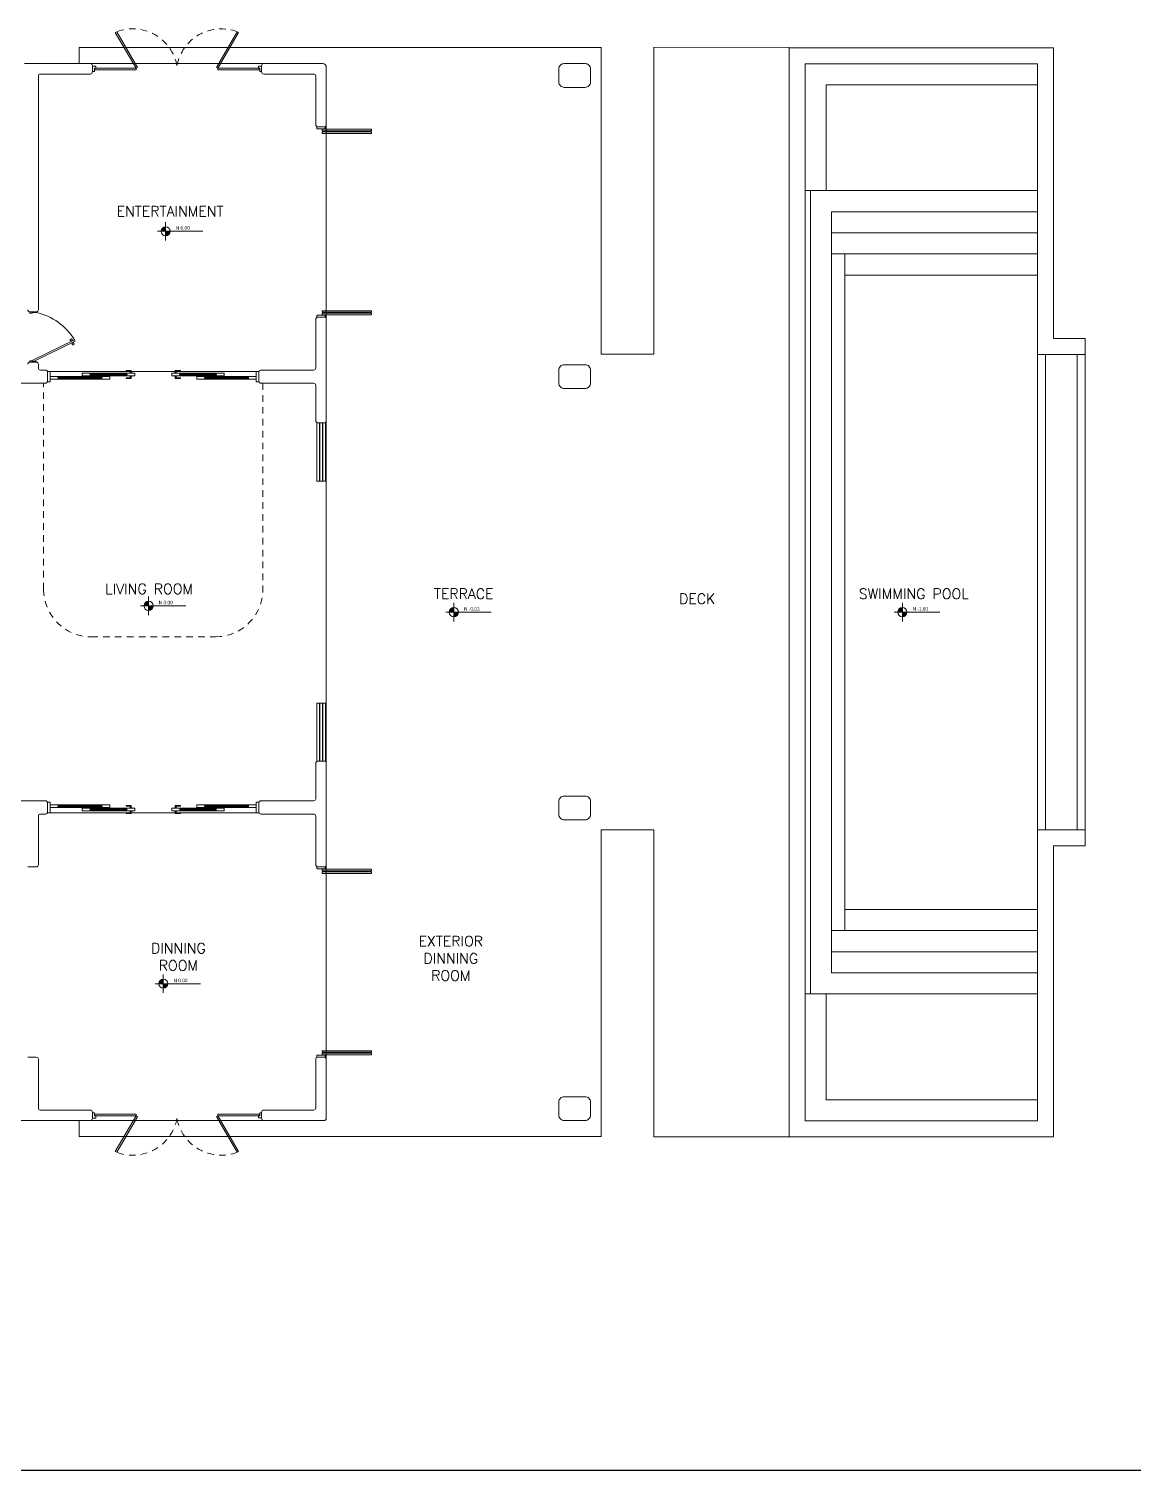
# Model space of a CAD drawing. Header units: metres. Extents: x -232 to 581, y 30 to 789.
# Drawn here: x 114.39 to 135.29, y 720.07 to 747.34 of the extents above; entities that cross this region are included whole.
import ezdxf

# ---------------------------------------------------------------- set-up
doc = ezdxf.new("R2010")
doc.units = ezdxf.units.M
doc.linetypes.add('HIDDEN2', pattern=[0.1875, 0.125, -0.0625])
doc.layers.add('_electricos-Leyenda', color=7, linetype='Continuous')
for name, color, linetype, lineweight in [('A-DOOR', 35, 'Continuous', 5), ('A-WALL', 250, 'Continuous', 20), ('piscina', 131, 'Continuous', 0), ('SE-2', 252, 'Continuous', 9), ('textos', 7, 'Continuous', 0)]:
    doc.layers.add(name, color=color, linetype=linetype, lineweight=lineweight)
doc.layers.add('PISO', color=7, linetype='Continuous', lineweight=5, true_color=0xe6e6e6)
doc.layers.add('Techos 1', color=7, linetype='HIDDEN2', lineweight=9, true_color=0x42391a)
doc.layers.add('pisos', color=253, linetype='Continuous', lineweight=0, transparency=0.1)
doc.styles.add('ESC100-2mm', font='arial.ttf', dxfattribs={"height": 0.15})
doc.styles.get("Standard").update_dxf_attribs({"font": 'arial.ttf'})

# ---------------------------------------------------------------- blocks, each defined once
blk = doc.blocks.new('A$C9daa110d')
at = {"layer": 'A-DOOR'}
for p, q in [((0, 0.101), (0.06, 0.101)), ((0, 0.101), (0, 0.001)), ((0.035, 0.001), (0, 0.001)), ((0.035, 0.061), (0.035, 0.001)), ((0.06, 0.061), (0.035, 0.061)), ((0.06, 0.061), (0.06, 0.101)), ((3.2, 0.1), (3.14, 0.1)), ((3.14, 0.06), (3.14, 0.1)), ((3.14, 0.06), (3.165, 0.06)), ((3.165, 0.06), (3.165, 0)), ((3.165, 0), (3.2, 0)), ((3.2, 0.1), (3.2, 0))]:
    blk.add_line(p, q, dxfattribs=at)
for points in [[(0.431, 0.734), (0.825, 0.06), (0.851, 0.076), (0.458, 0.749)], [(2.766, 0.734), (2.372, 0.06), (2.346, 0.075), (2.74, 0.749)], [(0.045, 0.061), (0.825, 0.06), (0.825, 0.03), (0.045, 0.03)], [(3.152, 0.06), (2.372, 0.06), (2.372, 0.03), (3.152, 0.03)]]:
    blk.add_lwpolyline(points, close=True, dxfattribs=at)
at = {"layer": 'A-DOOR', "linetype": 'HIDDEN2'}
for centre, start, end in [((0.76, -0.049), 10.7613, 110.7488), ((2.437, -0.049), 69.2325, 169.2199)]:
    blk.add_arc(centre, 0.854, start, end, dxfattribs=at)
blk = doc.blocks.new('puerta 1.00')
at = {"layer": 'A-DOOR'}
for p, q in [((-0.15, -0.012), (-0.937, -0.395)), ((-0.138, -0.038), (-0.925, -0.42)), ((-0.138, -0.038), (-0.15, -0.012)), ((-0.937, -0.395), (-0.925, -0.42)), ((-0.895, -0.374), (-0.9, -0.364)), ((-0.878, -0.366), (-0.883, -0.356)), ((-0.882, -0.4), (-0.877, -0.41)), ((-0.865, -0.392), (-0.86, -0.402))]:
    blk.add_line(p, q, dxfattribs=at)
for points in [[(-0.08, 0), (-0.08, -0.025), (-0.125, -0.025), (-0.125, -0.012), (-0.2, -0.012), (-0.2, 0), (-0.08, 0)], [(-0.08, -0.95), (-0.08, -0.925), (-0.125, -0.925), (-0.125, -0.937), (-0.2, -0.937), (-0.2, -0.95), (-0.08, -0.95)]]:
    blk.add_lwpolyline(points, dxfattribs=at)
blk.add_arc((0.037, 0.16), 1.123, 211.1336, 257.8343, dxfattribs=at)
for points in [[(-0.898, -0.364), (-0.903, -0.364), (-0.912, -0.359), (-0.917, -0.35), (-0.917, -0.34), (-0.912, -0.332), (-0.903, -0.327), (-0.893, -0.327), (-0.884, -0.332), (-0.879, -0.34), (-0.879, -0.35), (-0.884, -0.359), (-0.893, -0.364), (-0.898, -0.364)], [(-0.862, -0.439), (-0.867, -0.439), (-0.875, -0.434), (-0.88, -0.426), (-0.88, -0.416), (-0.875, -0.407), (-0.867, -0.402), (-0.857, -0.402), (-0.848, -0.407), (-0.843, -0.416), (-0.843, -0.426), (-0.848, -0.434), (-0.857, -0.439), (-0.862, -0.439)]]:
    blk.add_open_spline(points, degree=2, dxfattribs=at)
blk = doc.blocks.new('A$C19a6c55b')
at = {"layer": 'A-DOOR'}
for points in [[(0, 3.563), (0.155, 3.563), (0.155, 3.6), (0, 3.6)], [(0.101, 3.525), (1.036, 3.525), (1.036, 3.555), (0.101, 3.555)], [(0.101, 3.477), (1.036, 3.477), (1.036, 3.508), (0.101, 3.508)], [(0, 0.037), (0.155, 0.037), (0.155, 0), (0, 0)], [(0.101, 0.123), (1.036, 0.123), (1.036, 0.092), (0.101, 0.092)], [(0.101, 0.075), (1.036, 0.075), (1.036, 0.045), (0.101, 0.045)]]:
    blk.add_lwpolyline(points, close=True, dxfattribs=at)
blk = doc.blocks.new('27.11.2025 LN09 1ER NIVEL')
at = {"layer": 'textos', "true_color": 0x000000, "transparency": 33554534}
h = blk.add_hatch(color=18, dxfattribs=at)
h.dxf.hatch_style = 1
h.paths.add_polyline_path([(193.793, 108.156, 0.414214), (193.706, 108.069), (193.793, 108.069)])
h.paths.add_polyline_path([(193.879, 108.069), (193.793, 108.069), (193.793, 107.983, 0.414214)])
h = blk.add_hatch(color=18, dxfattribs=at)
h.dxf.hatch_style = 1
h.paths.add_polyline_path([(193.47, 101.07, 0.414214), (193.383, 100.983), (193.47, 100.983)])
h.paths.add_polyline_path([(193.556, 100.983), (193.47, 100.983), (193.47, 100.897, 0.414214)])
h = blk.add_hatch(color=18, dxfattribs=at)
h.dxf.hatch_style = 1
h.paths.add_polyline_path([(199.248, 100.949, 0.414214), (199.162, 100.863), (199.248, 100.863)])
h.paths.add_polyline_path([(199.335, 100.863), (199.248, 100.863), (199.248, 100.776, 0.414214)])
h = blk.add_hatch(color=18, dxfattribs=at)
h.dxf.hatch_style = 1
h.paths.add_polyline_path([(207.736, 100.949, 0.414214), (207.649, 100.863), (207.736, 100.863)])
h.paths.add_polyline_path([(207.822, 100.863), (207.736, 100.863), (207.736, 100.776, 0.414214)])
h = blk.add_hatch(color=18, dxfattribs=at)
h.dxf.hatch_style = 1
h.paths.add_polyline_path([(193.749, 93.92, 0.414214), (193.663, 93.833), (193.749, 93.833)])
h.paths.add_polyline_path([(193.836, 93.833), (193.749, 93.833), (193.749, 93.746, 0.414214)])
at = {"layer": 'A-DOOR', "color": 18, "true_color": 0x000000}
for p, q in [((191.759, 105.319), (191.609, 105.319)), ((191.609, 105.319), (191.609, 105.269)), ((191.759, 105.319), (191.609, 105.319)), ((191.609, 105.319), (191.609, 105.269)), ((191.609, 105.269), (191.759, 105.269)), ((191.609, 105.269), (191.759, 105.269)), ((191.754, 105.297), (191.754, 105.292)), ((191.754, 105.297), (192.589, 105.297)), ((191.754, 105.297), (191.754, 105.292)), ((191.754, 105.297), (192.589, 105.297)), ((191.754, 105.292), (192.589, 105.292)), ((191.754, 105.292), (192.589, 105.292)), ((191.759, 105.297), (191.759, 105.319)), ((191.759, 105.319), (192.61, 105.319)), ((191.759, 105.297), (191.759, 105.319)), ((191.759, 105.319), (192.61, 105.319)), ((191.764, 105.301), (191.759, 105.301)), ((191.764, 105.301), (191.759, 105.301)), ((191.759, 105.292), (191.759, 105.269)), ((191.759, 105.292), (191.759, 105.269)), ((191.764, 105.287), (191.759, 105.287)), ((191.764, 105.287), (191.759, 105.287)), ((191.759, 105.269), (192.61, 105.269)), ((191.759, 105.269), (192.61, 105.269)), ((191.764, 105.301), (191.764, 105.297)), ((192.579, 105.301), (191.764, 105.301)), ((191.764, 105.301), (191.764, 105.297)), ((192.579, 105.301), (191.764, 105.301)), ((191.764, 105.287), (191.764, 105.292)), ((191.764, 105.287), (191.764, 105.292)), ((191.764, 105.287), (192.579, 105.287)), ((191.764, 105.287), (192.579, 105.287)), ((192.366, 105.384), (192.216, 105.384)), ((192.216, 105.384), (192.216, 105.334)), ((192.366, 105.384), (192.216, 105.384)), ((192.216, 105.384), (192.216, 105.334)), ((192.216, 105.334), (192.366, 105.334)), ((192.216, 105.334), (192.366, 105.334)), ((192.361, 105.361), (192.361, 105.356)), ((192.361, 105.361), (193.064, 105.361)), ((192.361, 105.361), (192.361, 105.356)), ((192.361, 105.361), (193.064, 105.361)), ((192.361, 105.356), (193.064, 105.356)), ((192.361, 105.356), (193.064, 105.356)), ((192.366, 105.361), (192.366, 105.384)), ((192.366, 105.384), (193.085, 105.384)), ((192.366, 105.361), (192.366, 105.384)), ((192.366, 105.384), (193.085, 105.384)), ((192.371, 105.366), (192.366, 105.366)), ((192.371, 105.366), (192.366, 105.366)), ((192.366, 105.356), (192.366, 105.334)), ((192.366, 105.356), (192.366, 105.334)), ((192.371, 105.351), (192.366, 105.351)), ((192.371, 105.351), (192.366, 105.351)), ((192.366, 105.334), (193.085, 105.334)), ((192.366, 105.334), (193.085, 105.334)), ((192.371, 105.366), (192.371, 105.361)), ((193.054, 105.366), (192.371, 105.366)), ((192.371, 105.366), (192.371, 105.361)), ((193.054, 105.366), (192.371, 105.366)), ((192.371, 105.351), (192.371, 105.356)), ((192.371, 105.351), (192.371, 105.356)), ((192.371, 105.351), (193.054, 105.351)), ((192.371, 105.351), (193.054, 105.351)), ((192.579, 105.301), (192.584, 105.301)), ((192.579, 105.301), (192.579, 105.297)), ((192.579, 105.301), (192.584, 105.301)), ((192.579, 105.301), (192.579, 105.297)), ((192.579, 105.287), (192.579, 105.292)), ((192.579, 105.287), (192.579, 105.292)), ((192.579, 105.287), (192.584, 105.287)), ((192.579, 105.287), (192.584, 105.287)), ((192.584, 105.319), (192.734, 105.319)), ((192.584, 105.297), (192.584, 105.319)), ((192.584, 105.319), (192.734, 105.319)), ((192.584, 105.297), (192.584, 105.319)), ((192.584, 105.292), (192.584, 105.269)), ((192.584, 105.292), (192.584, 105.269)), ((192.734, 105.269), (192.584, 105.269)), ((192.734, 105.269), (192.584, 105.269)), ((192.589, 105.297), (192.589, 105.292)), ((192.589, 105.297), (192.589, 105.292)), ((192.734, 105.269), (192.734, 105.319)), ((192.734, 105.319), (192.734, 105.269)), ((192.734, 105.269), (192.734, 105.319)), ((192.734, 105.319), (192.734, 105.269)), ((193.054, 105.366), (193.059, 105.366)), ((193.054, 105.366), (193.054, 105.361)), ((193.054, 105.366), (193.059, 105.366)), ((193.054, 105.366), (193.054, 105.361)), ((193.054, 105.351), (193.054, 105.356)), ((193.054, 105.351), (193.054, 105.356)), ((193.054, 105.351), (193.059, 105.351)), ((193.054, 105.351), (193.059, 105.351)), ((193.059, 105.384), (193.209, 105.384)), ((193.059, 105.361), (193.059, 105.384)), ((193.059, 105.384), (193.209, 105.384)), ((193.059, 105.361), (193.059, 105.384)), ((193.059, 105.356), (193.059, 105.334)), ((193.059, 105.356), (193.059, 105.334)), ((193.209, 105.334), (193.059, 105.334)), ((193.209, 105.334), (193.059, 105.334)), ((193.064, 105.361), (193.064, 105.356)), ((193.064, 105.361), (193.064, 105.356)), ((193.126, 105.424), (193.126, 105.389)), ((193.126, 105.424), (193.126, 105.389)), ((193.126, 105.294), (193.126, 105.329)), ((193.126, 105.294), (193.126, 105.329)), ((193.141, 105.389), (193.141, 105.433)), ((193.141, 105.389), (193.141, 105.433)), ((193.141, 105.329), (193.141, 105.284)), ((193.141, 105.329), (193.141, 105.284)), ((193.209, 105.334), (193.209, 105.384)), ((193.209, 105.384), (193.209, 105.334)), ((193.209, 105.334), (193.209, 105.384)), ((193.209, 105.384), (193.209, 105.334)), ((193.909, 105.334), (193.909, 105.384)), ((194.059, 105.384), (193.909, 105.384)), ((193.909, 105.384), (193.909, 105.334)), ((193.909, 105.334), (193.909, 105.384)), ((194.059, 105.384), (193.909, 105.384)), ((193.909, 105.384), (193.909, 105.334)), ((193.909, 105.334), (194.059, 105.334)), ((193.909, 105.334), (194.059, 105.334)), ((193.976, 105.389), (193.976, 105.433)), ((193.976, 105.389), (193.976, 105.433)), ((193.976, 105.329), (193.976, 105.284)), ((193.976, 105.329), (193.976, 105.284)), ((193.991, 105.424), (193.991, 105.389)), ((193.991, 105.424), (193.991, 105.389)), ((193.991, 105.294), (193.991, 105.329)), ((193.991, 105.294), (193.991, 105.329)), ((194.751, 105.384), (194.033, 105.384)), ((194.751, 105.384), (194.033, 105.384)), ((194.751, 105.334), (194.033, 105.334)), ((194.751, 105.334), (194.033, 105.334)), ((194.756, 105.361), (194.054, 105.361)), ((194.054, 105.361), (194.054, 105.356)), ((194.756, 105.361), (194.054, 105.361)), ((194.054, 105.361), (194.054, 105.356)), ((194.756, 105.356), (194.054, 105.356)), ((194.756, 105.356), (194.054, 105.356)), ((194.059, 105.361), (194.059, 105.384)), ((194.059, 105.361), (194.059, 105.384)), ((194.064, 105.366), (194.059, 105.366)), ((194.064, 105.366), (194.059, 105.366)), ((194.059, 105.356), (194.059, 105.334)), ((194.059, 105.356), (194.059, 105.334)), ((194.064, 105.351), (194.059, 105.351)), ((194.064, 105.351), (194.059, 105.351)), ((194.064, 105.366), (194.746, 105.366)), ((194.064, 105.366), (194.064, 105.361)), ((194.064, 105.366), (194.746, 105.366)), ((194.064, 105.366), (194.064, 105.361)), ((194.064, 105.351), (194.064, 105.356)), ((194.064, 105.351), (194.064, 105.356)), ((194.746, 105.351), (194.064, 105.351)), ((194.746, 105.351), (194.064, 105.351)), ((194.384, 105.269), (194.384, 105.319)), ((194.534, 105.319), (194.384, 105.319)), ((194.384, 105.319), (194.384, 105.269)), ((194.384, 105.269), (194.384, 105.319)), ((194.534, 105.319), (194.384, 105.319)), ((194.384, 105.319), (194.384, 105.269)), ((194.384, 105.269), (194.534, 105.269)), ((194.384, 105.269), (194.534, 105.269)), ((195.359, 105.319), (194.508, 105.319)), ((195.359, 105.319), (194.508, 105.319)), ((195.359, 105.269), (194.508, 105.269)), ((195.359, 105.269), (194.508, 105.269)), ((195.364, 105.297), (194.529, 105.297)), ((194.529, 105.297), (194.529, 105.292)), ((195.364, 105.297), (194.529, 105.297)), ((194.529, 105.297), (194.529, 105.292)), ((195.364, 105.292), (194.529, 105.292)), ((195.364, 105.292), (194.529, 105.292)), ((194.534, 105.297), (194.534, 105.319)), ((194.534, 105.297), (194.534, 105.319)), ((194.539, 105.301), (194.534, 105.301)), ((194.539, 105.301), (194.534, 105.301)), ((194.534, 105.292), (194.534, 105.269)), ((194.534, 105.292), (194.534, 105.269)), ((194.539, 105.287), (194.534, 105.287)), ((194.539, 105.287), (194.534, 105.287)), ((194.539, 105.301), (195.354, 105.301)), ((194.539, 105.301), (194.539, 105.297)), ((194.539, 105.301), (195.354, 105.301)), ((194.539, 105.301), (194.539, 105.297)), ((194.539, 105.287), (194.539, 105.292)), ((194.539, 105.287), (194.539, 105.292)), ((195.354, 105.287), (194.539, 105.287)), ((195.354, 105.287), (194.539, 105.287)), ((194.746, 105.366), (194.751, 105.366)), ((194.746, 105.366), (194.746, 105.361)), ((194.746, 105.366), (194.751, 105.366)), ((194.746, 105.366), (194.746, 105.361)), ((194.746, 105.351), (194.746, 105.356)), ((194.746, 105.351), (194.746, 105.356)), ((194.746, 105.351), (194.751, 105.351)), ((194.746, 105.351), (194.751, 105.351)), ((194.751, 105.384), (194.901, 105.384)), ((194.751, 105.361), (194.751, 105.384)), ((194.751, 105.384), (194.901, 105.384)), ((194.751, 105.361), (194.751, 105.384)), ((194.751, 105.356), (194.751, 105.334)), ((194.751, 105.356), (194.751, 105.334)), ((194.901, 105.334), (194.751, 105.334)), ((194.901, 105.334), (194.751, 105.334)), ((194.756, 105.361), (194.756, 105.356)), ((194.756, 105.361), (194.756, 105.356)), ((194.901, 105.384), (194.901, 105.334)), ((194.901, 105.384), (194.901, 105.334)), ((195.354, 105.301), (195.359, 105.301)), ((195.354, 105.301), (195.354, 105.297)), ((195.354, 105.301), (195.359, 105.301)), ((195.354, 105.301), (195.354, 105.297)), ((195.354, 105.287), (195.354, 105.292)), ((195.354, 105.287), (195.354, 105.292)), ((195.354, 105.287), (195.359, 105.287)), ((195.354, 105.287), (195.359, 105.287)), ((195.359, 105.319), (195.509, 105.319)), ((195.359, 105.297), (195.359, 105.319)), ((195.359, 105.319), (195.509, 105.319)), ((195.359, 105.297), (195.359, 105.319)), ((195.359, 105.292), (195.359, 105.269)), ((195.359, 105.292), (195.359, 105.269)), ((195.509, 105.269), (195.359, 105.269)), ((195.509, 105.269), (195.359, 105.269)), ((195.364, 105.297), (195.364, 105.292)), ((195.364, 105.297), (195.364, 105.292)), ((195.509, 105.319), (195.509, 105.269)), ((195.509, 105.319), (195.509, 105.269)), ((191.609, 97.219), (191.759, 97.219)), ((191.609, 97.169), (191.609, 97.219)), ((191.609, 97.219), (191.759, 97.219)), ((191.609, 97.169), (191.609, 97.219)), ((191.759, 97.169), (191.609, 97.169)), ((191.759, 97.169), (191.609, 97.169)), ((191.754, 97.192), (191.754, 97.197)), ((191.754, 97.197), (192.589, 97.197)), ((191.754, 97.192), (191.754, 97.197)), ((191.754, 97.197), (192.589, 97.197)), ((191.754, 97.192), (192.589, 97.192)), ((191.754, 97.192), (192.589, 97.192)), ((191.759, 97.197), (191.759, 97.219)), ((191.759, 97.219), (192.61, 97.219)), ((191.759, 97.197), (191.759, 97.219)), ((191.759, 97.219), (192.61, 97.219)), ((191.764, 97.201), (191.759, 97.201)), ((191.764, 97.201), (191.759, 97.201)), ((191.759, 97.192), (191.759, 97.169)), ((191.759, 97.192), (191.759, 97.169)), ((191.764, 97.187), (191.759, 97.187)), ((191.764, 97.187), (191.759, 97.187)), ((191.759, 97.169), (192.61, 97.169)), ((191.759, 97.169), (192.61, 97.169)), ((191.764, 97.201), (191.764, 97.197)), ((191.764, 97.201), (192.579, 97.201)), ((191.764, 97.201), (191.764, 97.197)), ((191.764, 97.201), (192.579, 97.201)), ((191.764, 97.187), (191.764, 97.192)), ((191.764, 97.187), (191.764, 97.192)), ((192.579, 97.187), (191.764, 97.187)), ((192.579, 97.187), (191.764, 97.187)), ((192.216, 97.154), (192.366, 97.154)), ((192.216, 97.104), (192.216, 97.154)), ((192.216, 97.154), (192.366, 97.154)), ((192.216, 97.104), (192.216, 97.154)), ((192.366, 97.104), (192.216, 97.104)), ((192.366, 97.104), (192.216, 97.104)), ((192.361, 97.127), (192.361, 97.132)), ((192.361, 97.132), (193.064, 97.132)), ((192.361, 97.127), (192.361, 97.132)), ((192.361, 97.132), (193.064, 97.132)), ((192.361, 97.127), (193.064, 97.127)), ((192.361, 97.127), (193.064, 97.127)), ((192.366, 97.132), (192.366, 97.154)), ((192.366, 97.154), (193.085, 97.154)), ((192.366, 97.132), (192.366, 97.154)), ((192.366, 97.154), (193.085, 97.154)), ((192.371, 97.137), (192.366, 97.137)), ((192.371, 97.137), (192.366, 97.137)), ((192.366, 97.127), (192.366, 97.104)), ((192.366, 97.127), (192.366, 97.104)), ((192.371, 97.122), (192.366, 97.122)), ((192.371, 97.122), (192.366, 97.122)), ((192.366, 97.104), (193.085, 97.104)), ((192.366, 97.104), (193.085, 97.104)), ((192.371, 97.137), (192.371, 97.132)), ((192.371, 97.137), (193.054, 97.137)), ((192.371, 97.137), (192.371, 97.132)), ((192.371, 97.137), (193.054, 97.137)), ((192.371, 97.122), (192.371, 97.127)), ((192.371, 97.122), (192.371, 97.127)), ((193.054, 97.122), (192.371, 97.122)), ((193.054, 97.122), (192.371, 97.122)), ((192.579, 97.201), (192.584, 97.201)), ((192.579, 97.201), (192.579, 97.197)), ((192.579, 97.201), (192.584, 97.201)), ((192.579, 97.201), (192.579, 97.197)), ((192.579, 97.187), (192.579, 97.192)), ((192.579, 97.187), (192.579, 97.192)), ((192.579, 97.187), (192.584, 97.187)), ((192.579, 97.187), (192.584, 97.187)), ((192.584, 97.197), (192.584, 97.219)), ((192.734, 97.219), (192.584, 97.219)), ((192.584, 97.197), (192.584, 97.219)), ((192.734, 97.219), (192.584, 97.219)), ((192.584, 97.192), (192.584, 97.169)), ((192.584, 97.192), (192.584, 97.169)), ((192.584, 97.169), (192.734, 97.169)), ((192.584, 97.169), (192.734, 97.169)), ((192.589, 97.192), (192.589, 97.197)), ((192.589, 97.192), (192.589, 97.197)), ((192.734, 97.219), (192.734, 97.169)), ((192.734, 97.169), (192.734, 97.219)), ((192.734, 97.219), (192.734, 97.169)), ((192.734, 97.169), (192.734, 97.219)), ((193.054, 97.137), (193.059, 97.137)), ((193.054, 97.137), (193.054, 97.132)), ((193.054, 97.137), (193.059, 97.137)), ((193.054, 97.137), (193.054, 97.132)), ((193.054, 97.122), (193.054, 97.127)), ((193.054, 97.122), (193.054, 97.127)), ((193.054, 97.122), (193.059, 97.122)), ((193.054, 97.122), (193.059, 97.122)), ((193.059, 97.132), (193.059, 97.154)), ((193.209, 97.154), (193.059, 97.154)), ((193.059, 97.132), (193.059, 97.154)), ((193.209, 97.154), (193.059, 97.154)), ((193.059, 97.127), (193.059, 97.104)), ((193.059, 97.127), (193.059, 97.104)), ((193.059, 97.104), (193.209, 97.104)), ((193.059, 97.104), (193.209, 97.104)), ((193.064, 97.127), (193.064, 97.132)), ((193.064, 97.127), (193.064, 97.132)), ((193.126, 97.195), (193.126, 97.159)), ((193.126, 97.195), (193.126, 97.159)), ((193.126, 97.064), (193.126, 97.099)), ((193.126, 97.064), (193.126, 97.099)), ((193.141, 97.159), (193.141, 97.204)), ((193.141, 97.159), (193.141, 97.204)), ((193.141, 97.099), (193.141, 97.055)), ((193.141, 97.099), (193.141, 97.055)), ((193.209, 97.154), (193.209, 97.104)), ((193.209, 97.104), (193.209, 97.154)), ((193.209, 97.154), (193.209, 97.104)), ((193.209, 97.104), (193.209, 97.154)), ((193.909, 97.154), (193.909, 97.104)), ((193.909, 97.154), (194.059, 97.154)), ((193.909, 97.104), (193.909, 97.154)), ((193.909, 97.154), (193.909, 97.104)), ((193.909, 97.154), (194.059, 97.154)), ((193.909, 97.104), (193.909, 97.154)), ((194.059, 97.104), (193.909, 97.104)), ((194.059, 97.104), (193.909, 97.104)), ((193.976, 97.159), (193.976, 97.204)), ((193.976, 97.159), (193.976, 97.204)), ((193.976, 97.099), (193.976, 97.055)), ((193.976, 97.099), (193.976, 97.055)), ((193.991, 97.195), (193.991, 97.159)), ((193.991, 97.195), (193.991, 97.159)), ((193.991, 97.064), (193.991, 97.099)), ((193.991, 97.064), (193.991, 97.099)), ((194.751, 97.154), (194.033, 97.154)), ((194.751, 97.154), (194.033, 97.154)), ((194.751, 97.104), (194.033, 97.104)), ((194.751, 97.104), (194.033, 97.104)), ((194.756, 97.132), (194.054, 97.132)), ((194.054, 97.127), (194.054, 97.132)), ((194.756, 97.132), (194.054, 97.132)), ((194.054, 97.127), (194.054, 97.132)), ((194.756, 97.127), (194.054, 97.127)), ((194.756, 97.127), (194.054, 97.127)), ((194.059, 97.132), (194.059, 97.154)), ((194.059, 97.132), (194.059, 97.154)), ((194.064, 97.137), (194.059, 97.137)), ((194.064, 97.137), (194.059, 97.137)), ((194.059, 97.127), (194.059, 97.104)), ((194.059, 97.127), (194.059, 97.104)), ((194.064, 97.122), (194.059, 97.122)), ((194.064, 97.122), (194.059, 97.122)), ((194.746, 97.137), (194.064, 97.137)), ((194.064, 97.137), (194.064, 97.132)), ((194.746, 97.137), (194.064, 97.137)), ((194.064, 97.137), (194.064, 97.132)), ((194.064, 97.122), (194.064, 97.127)), ((194.064, 97.122), (194.064, 97.127)), ((194.064, 97.122), (194.746, 97.122)), ((194.064, 97.122), (194.746, 97.122)), ((194.384, 97.219), (194.384, 97.169)), ((194.384, 97.219), (194.534, 97.219)), ((194.384, 97.169), (194.384, 97.219)), ((194.384, 97.219), (194.384, 97.169)), ((194.384, 97.219), (194.534, 97.219)), ((194.384, 97.169), (194.384, 97.219)), ((194.534, 97.169), (194.384, 97.169)), ((194.534, 97.169), (194.384, 97.169)), ((195.359, 97.219), (194.508, 97.219)), ((195.359, 97.219), (194.508, 97.219)), ((195.359, 97.169), (194.508, 97.169)), ((195.359, 97.169), (194.508, 97.169)), ((195.364, 97.197), (194.529, 97.197)), ((194.529, 97.192), (194.529, 97.197)), ((195.364, 97.197), (194.529, 97.197)), ((194.529, 97.192), (194.529, 97.197)), ((195.364, 97.192), (194.529, 97.192)), ((195.364, 97.192), (194.529, 97.192)), ((194.534, 97.197), (194.534, 97.219)), ((194.534, 97.197), (194.534, 97.219)), ((194.539, 97.201), (194.534, 97.201)), ((194.539, 97.201), (194.534, 97.201)), ((194.534, 97.192), (194.534, 97.169)), ((194.534, 97.192), (194.534, 97.169)), ((194.539, 97.187), (194.534, 97.187)), ((194.539, 97.187), (194.534, 97.187)), ((195.354, 97.201), (194.539, 97.201)), ((194.539, 97.201), (194.539, 97.197)), ((195.354, 97.201), (194.539, 97.201)), ((194.539, 97.201), (194.539, 97.197)), ((194.539, 97.187), (194.539, 97.192)), ((194.539, 97.187), (194.539, 97.192)), ((194.539, 97.187), (195.354, 97.187)), ((194.539, 97.187), (195.354, 97.187)), ((194.746, 97.137), (194.751, 97.137)), ((194.746, 97.137), (194.746, 97.132)), ((194.746, 97.137), (194.751, 97.137)), ((194.746, 97.137), (194.746, 97.132)), ((194.746, 97.122), (194.746, 97.127)), ((194.746, 97.122), (194.746, 97.127)), ((194.746, 97.122), (194.751, 97.122)), ((194.746, 97.122), (194.751, 97.122)), ((194.751, 97.132), (194.751, 97.154)), ((194.901, 97.154), (194.751, 97.154)), ((194.751, 97.132), (194.751, 97.154)), ((194.901, 97.154), (194.751, 97.154)), ((194.751, 97.127), (194.751, 97.104)), ((194.751, 97.127), (194.751, 97.104)), ((194.751, 97.104), (194.901, 97.104)), ((194.751, 97.104), (194.901, 97.104)), ((194.756, 97.127), (194.756, 97.132)), ((194.756, 97.127), (194.756, 97.132)), ((194.901, 97.104), (194.901, 97.154)), ((194.901, 97.104), (194.901, 97.154)), ((195.354, 97.201), (195.359, 97.201)), ((195.354, 97.201), (195.354, 97.197)), ((195.354, 97.201), (195.359, 97.201)), ((195.354, 97.201), (195.354, 97.197)), ((195.354, 97.187), (195.354, 97.192)), ((195.354, 97.187), (195.354, 97.192)), ((195.354, 97.187), (195.359, 97.187)), ((195.354, 97.187), (195.359, 97.187)), ((195.359, 97.197), (195.359, 97.219)), ((195.509, 97.219), (195.359, 97.219)), ((195.359, 97.197), (195.359, 97.219)), ((195.509, 97.219), (195.359, 97.219)), ((195.359, 97.192), (195.359, 97.169)), ((195.359, 97.192), (195.359, 97.169)), ((195.359, 97.169), (195.509, 97.169)), ((195.359, 97.169), (195.509, 97.169)), ((195.364, 97.192), (195.364, 97.197)), ((195.364, 97.192), (195.364, 97.197)), ((195.509, 97.169), (195.509, 97.219)), ((195.509, 97.169), (195.509, 97.219))]:
    blk.add_line(p, q, dxfattribs=at)
for points in [[(191.609, 105.219), (191.559, 105.219), (191.559, 105.419), (191.609, 105.419)], [(191.609, 105.219), (191.559, 105.219), (191.559, 105.419), (191.609, 105.419)], [(193.141, 105.433), (193.141, 105.424), (193.044, 105.424), (193.044, 105.433)], [(193.141, 105.433), (193.141, 105.424), (193.044, 105.424), (193.044, 105.433)], [(193.141, 105.284), (193.141, 105.294), (193.044, 105.294), (193.044, 105.284)], [(193.141, 105.284), (193.141, 105.294), (193.044, 105.294), (193.044, 105.284)], [(193.158, 105.384), (193.109, 105.384), (193.109, 105.389), (193.158, 105.389)], [(193.158, 105.384), (193.109, 105.384), (193.109, 105.389), (193.158, 105.389)], [(193.158, 105.334), (193.109, 105.334), (193.109, 105.329), (193.158, 105.329)], [(193.158, 105.334), (193.109, 105.334), (193.109, 105.329), (193.158, 105.329)], [(193.959, 105.384), (194.008, 105.384), (194.008, 105.389), (193.959, 105.389)], [(193.959, 105.384), (194.008, 105.384), (194.008, 105.389), (193.959, 105.389)], [(193.959, 105.334), (194.008, 105.334), (194.008, 105.329), (193.959, 105.329)], [(193.959, 105.334), (194.008, 105.334), (194.008, 105.329), (193.959, 105.329)], [(193.976, 105.433), (193.976, 105.424), (194.074, 105.424), (194.074, 105.433)], [(193.976, 105.433), (193.976, 105.424), (194.074, 105.424), (194.074, 105.433)], [(193.976, 105.284), (193.976, 105.294), (194.074, 105.294), (194.074, 105.284)], [(193.976, 105.284), (193.976, 105.294), (194.074, 105.294), (194.074, 105.284)], [(195.509, 105.219), (195.559, 105.219), (195.559, 105.419), (195.509, 105.419)], [(195.509, 105.219), (195.559, 105.219), (195.559, 105.419), (195.509, 105.419)], [(196.654, 104.444), (196.704, 104.444), (196.704, 103.344), (196.654, 103.344)], [(196.709, 104.444), (196.759, 104.444), (196.759, 103.344), (196.709, 103.344)], [(196.767, 104.444), (196.817, 104.444), (196.817, 103.344), (196.767, 103.344)], [(196.654, 98.044), (196.704, 98.044), (196.704, 99.144), (196.654, 99.144)], [(196.709, 98.044), (196.759, 98.044), (196.759, 99.144), (196.709, 99.144)], [(196.767, 98.044), (196.817, 98.044), (196.817, 99.144), (196.767, 99.144)], [(191.609, 97.269), (191.559, 97.269), (191.559, 97.069), (191.609, 97.069)], [(191.609, 97.269), (191.559, 97.269), (191.559, 97.069), (191.609, 97.069)], [(193.141, 97.204), (193.141, 97.195), (193.044, 97.195), (193.044, 97.204)], [(193.141, 97.204), (193.141, 97.195), (193.044, 97.195), (193.044, 97.204)], [(193.158, 97.154), (193.109, 97.154), (193.109, 97.159), (193.158, 97.159)], [(193.158, 97.154), (193.109, 97.154), (193.109, 97.159), (193.158, 97.159)], [(193.158, 97.104), (193.109, 97.104), (193.109, 97.099), (193.158, 97.099)], [(193.158, 97.104), (193.109, 97.104), (193.109, 97.099), (193.158, 97.099)], [(193.959, 97.154), (194.008, 97.154), (194.008, 97.159), (193.959, 97.159)], [(193.959, 97.154), (194.008, 97.154), (194.008, 97.159), (193.959, 97.159)], [(193.959, 97.104), (194.008, 97.104), (194.008, 97.099), (193.959, 97.099)], [(193.959, 97.104), (194.008, 97.104), (194.008, 97.099), (193.959, 97.099)], [(193.976, 97.204), (193.976, 97.195), (194.074, 97.195), (194.074, 97.204)], [(193.976, 97.204), (193.976, 97.195), (194.074, 97.195), (194.074, 97.204)], [(195.509, 97.269), (195.559, 97.269), (195.559, 97.069), (195.509, 97.069)], [(195.509, 97.269), (195.559, 97.269), (195.559, 97.069), (195.509, 97.069)], [(193.141, 97.055), (193.141, 97.064), (193.044, 97.064), (193.044, 97.055)], [(193.141, 97.055), (193.141, 97.064), (193.044, 97.064), (193.044, 97.055)], [(193.976, 97.055), (193.976, 97.064), (194.074, 97.064), (194.074, 97.055)], [(193.976, 97.055), (193.976, 97.064), (194.074, 97.064), (194.074, 97.055)]]:
    blk.add_lwpolyline(points, close=True, dxfattribs=at)
at = {"layer": 'A-WALL', "color": 18, "true_color": 0x000000}
for p, q in [((191.124, 111.244), (192.369, 111.244)), ((191.384, 111.004), (191.384, 106.584)), ((191.424, 111.044), (192.369, 111.044)), ((192.409, 111.204), (192.409, 111.084)), ((195.649, 111.244), (196.763, 111.244)), ((195.649, 111.044), (196.594, 111.044)), ((196.634, 111.004), (196.634, 110.084)), ((196.834, 111.174), (196.834, 110.084)), ((196.674, 110.044), (196.794, 110.044)), ((191.344, 106.544), (191.224, 106.544)), ((196.634, 106.404), (196.634, 105.484)), ((196.674, 106.444), (196.794, 106.444)), ((196.834, 106.404), (196.834, 105.194)), ((191.344, 105.594), (191.224, 105.594)), ((191.384, 105.554), (191.384, 105.484)), ((191.424, 105.444), (191.519, 105.444)), ((191.559, 105.404), (191.559, 105.234)), ((191.559, 105.374), (191.559, 105.264)), ((195.559, 105.404), (195.559, 105.234)), ((195.559, 105.374), (195.559, 105.264)), ((196.594, 105.444), (195.599, 105.444)), ((190.524, 105.194), (191.519, 105.194)), ((196.594, 105.194), (195.599, 105.194)), ((196.634, 105.154), (196.634, 104.484)), ((196.834, 105.194), (196.834, 104.484)), ((196.674, 104.444), (196.794, 104.444)), ((196.634, 98.004), (196.634, 97.334)), ((196.834, 98.004), (196.834, 97.294)), ((190.524, 97.294), (191.519, 97.294)), ((191.559, 97.084), (191.559, 97.254)), ((195.559, 97.084), (195.559, 97.254)), ((196.594, 97.294), (195.599, 97.294)), ((196.834, 97.294), (196.834, 96.084)), ((191.384, 97.004), (191.384, 96.084)), ((191.424, 97.044), (191.519, 97.044)), ((196.594, 97.044), (195.599, 97.044)), ((196.634, 97.004), (196.634, 96.084)), ((191.184, 96.044), (191.344, 96.044)), ((196.674, 96.044), (196.794, 96.044)), ((191.184, 92.444), (191.344, 92.444)), ((191.384, 91.484), (191.384, 92.404)), ((192.369, 91.444), (191.424, 91.444)), ((192.409, 91.404), (192.409, 91.284)), ((192.369, 91.244), (187.644, 91.244))]:
    blk.add_line(p, q, dxfattribs=at)
at = {"layer": 'A-WALL', "color": 18, "true_color": 0x000000, "transparency": 33554684}
for p, q in [((195.609, 111.084), (195.609, 111.204)), ((196.704, 104.444), (196.764, 104.444)), ((196.674, 98.044), (196.794, 98.044)), ((196.704, 98.044), (196.764, 98.044))]:
    blk.add_line(p, q, dxfattribs=at)
at = {"layer": 'A-WALL', "color": 18, "true_color": 0x000000}
for points in [[(201.734, 111.242), (201.334, 111.242, 0.414214), (201.234, 111.142), (201.234, 110.892, 0.414214), (201.334, 110.792), (201.734, 110.792, 0.414214), (201.834, 110.892), (201.834, 111.142, 0.414214)], [(201.734, 105.544), (201.334, 105.544, 0.414214), (201.234, 105.444), (201.234, 105.194, 0.414214), (201.334, 105.094), (201.734, 105.094, 0.414214), (201.834, 105.194), (201.834, 105.444, 0.414214)], [(201.734, 97.384), (201.334, 97.384, 0.414214), (201.234, 97.284), (201.234, 97.034, 0.414214), (201.334, 96.934), (201.734, 96.934, 0.414214), (201.834, 97.034), (201.834, 97.284, 0.414214)], [(195.609, 91.284), (195.609, 91.404, -0.414214), (195.649, 91.444), (196.593, 91.444, 0.414214), (196.633, 91.484), (196.633, 92.404, -0.414214), (196.673, 92.444), (196.793, 92.444, -0.414214), (196.833, 92.404), (196.833, 91.284, -0.414214), (196.793, 91.244), (195.649, 91.244, -0.414214)], [(201.734, 91.696), (201.334, 91.696, 0.414214), (201.234, 91.596), (201.234, 91.346, 0.414214), (201.334, 91.246), (201.734, 91.246, 0.414214), (201.834, 91.346), (201.834, 91.596, 0.414214)]]:
    blk.add_lwpolyline(points, format="xyb", close=True, dxfattribs=at)
for centre, radius, start, end in [((191.424, 111.004), 0.04, 90, 180), ((192.369, 111.204), 0.04, 0, 90), ((192.369, 111.084), 0.04, 270, 0), ((195.649, 111.204), 0.04, 90, 180), ((196.594, 111.004), 0.04, 0, 90), ((196.764, 111.174), 0.07, 0, 90), ((196.674, 110.084), 0.04, 180, 270), ((196.794, 110.084), 0.04, 270, 0), ((191.224, 106.584), 0.04, 180, 270), ((191.344, 106.584), 0.04, 270, 0), ((196.674, 106.404), 0.04, 90, 180), ((196.794, 106.404), 0.04, 0, 90), ((191.224, 105.554), 0.04, 90, 180), ((191.344, 105.554), 0.04, 360, 90), ((191.424, 105.484), 0.04, 180, 270), ((191.519, 105.404), 0.04, 0, 90), ((195.599, 105.404), 0.04, 90, 180), ((196.594, 105.484), 0.04, 270, 360), ((191.519, 105.234), 0.04, 270, 0), ((195.599, 105.234), 0.04, 180, 270), ((196.594, 105.154), 0.04, 0, 90), ((196.674, 104.484), 0.04, 180, 270), ((196.794, 104.484), 0.04, 270, 0), ((196.674, 98.004), 0.04, 90, 180), ((196.794, 98.004), 0.04, 0, 90), ((191.519, 97.254), 0.04, 0, 89.9952), ((191.519, 97.084), 0.04, 269.8729, 0), ((195.599, 97.254), 0.04, 90.0048, 180), ((195.599, 97.084), 0.04, 180, 270.0048), ((196.594, 97.334), 0.04, 270.0048, 0), ((191.424, 97.004), 0.04, 89.8729, 180), ((196.594, 97.004), 0.04, 360, 90.0048), ((191.344, 96.084), 0.04, 270, 360), ((196.674, 96.084), 0.04, 180, 270), ((196.794, 96.084), 0.04, 270, 0), ((191.344, 92.404), 0.04, 0, 90), ((191.424, 91.484), 0.04, 180, 270), ((192.369, 91.404), 0.04, 360, 90), ((192.369, 91.284), 0.04, 270, 360)]:
    blk.add_arc(centre, radius, start, end, dxfattribs=at)
at = {"layer": 'A-WALL', "color": 18, "true_color": 0x000000, "transparency": 33554684}
blk.add_arc((195.649, 111.084), 0.04, 180, 270, dxfattribs=at)
at = {"layer": 'piscina', "color": 18, "true_color": 0x000000, "const_width": 0.004}
for points in [[(191.754, 105.294), (192.589, 105.294)], [(191.754, 105.294), (192.589, 105.294)], [(192.361, 105.359), (193.064, 105.359)], [(192.361, 105.359), (193.064, 105.359)], [(194.756, 105.359), (194.054, 105.359)], [(194.756, 105.359), (194.054, 105.359)], [(195.364, 105.294), (194.529, 105.294)], [(195.364, 105.294), (194.529, 105.294)], [(191.754, 97.194), (192.589, 97.194)], [(191.754, 97.194), (192.589, 97.194)], [(192.361, 97.129), (193.064, 97.129)], [(192.361, 97.129), (193.064, 97.129)], [(194.756, 97.129), (194.054, 97.129)], [(194.756, 97.129), (194.054, 97.129)], [(195.364, 97.194), (194.529, 97.194)], [(195.364, 97.194), (194.529, 97.194)]]:
    blk.add_lwpolyline(points, dxfattribs=at)
at = {"layer": 'PISO', "color": 18, "true_color": 0x000000}
for p, q in [((192.158, 111.544), (202.034, 111.544)), ((192.159, 111.244), (192.159, 111.544)), ((202.034, 111.544), (202.034, 105.744)), ((203.034, 111.551), (203.034, 105.744)), ((205.596, 111.544), (203.034, 111.551)), ((192.369, 111.244), (195.649, 111.244)), ((206.296, 110.84), (210.296, 110.84)), ((206.296, 110.84), (206.296, 108.84)), ((205.896, 108.84), (210.296, 108.84)), ((205.996, 93.64), (205.996, 108.84)), ((206.396, 94.04), (206.396, 108.44)), ((210.296, 108.44), (206.396, 108.44)), ((210.296, 108.04), (206.396, 108.04)), ((210.296, 107.64), (206.396, 107.64)), ((206.646, 107.64), (206.646, 94.84)), ((210.296, 107.24), (206.646, 107.24)), ((202.034, 105.744), (203.034, 105.744)), ((210.296, 105.74), (210.296, 96.74)), ((210.446, 105.74), (210.446, 96.74)), ((211.046, 105.74), (211.046, 96.74)), ((211.196, 105.74), (211.196, 96.74)), ((191.559, 105.419), (195.559, 105.419)), ((191.559, 105.419), (195.559, 105.419)), ((196.834, 104.484), (196.834, 98.004)), ((191.559, 97.069), (195.559, 97.069)), ((191.559, 97.069), (195.559, 97.069)), ((202.034, 96.744), (202.034, 90.944)), ((202.034, 96.744), (203.034, 96.744)), ((203.034, 96.744), (203.034, 90.94)), ((210.296, 95.24), (206.646, 95.24)), ((210.296, 94.84), (206.396, 94.84)), ((210.296, 94.44), (206.396, 94.44)), ((210.296, 94.04), (206.396, 94.04)), ((205.896, 93.64), (210.296, 93.64)), ((206.296, 91.64), (206.296, 93.64)), ((206.296, 91.64), (210.296, 91.64)), ((192.159, 91.244), (192.159, 90.944)), ((192.369, 91.244), (195.649, 91.244)), ((192.159, 90.944), (202.034, 90.944)), ((205.596, 90.94), (203.034, 90.94))]:
    blk.add_line(p, q, dxfattribs=at)
at = {"layer": 'PISO', "color": 18, "true_color": 0x000000, "transparency": 33554687}
for p, q in [((196.834, 106.404), (196.834, 110.084)), ((196.833, 92.404), (196.834, 96.084))]:
    blk.add_line(p, q, dxfattribs=at)
at = {"layer": 'pisos', "color": 18, "true_color": 0x000000}
blk.add_lwpolyline([(211.196, 96.743), (210.296, 96.743), (210.296, 91.24), (205.896, 91.24), (205.896, 111.24), (210.296, 111.24), (210.296, 105.74), (211.196, 105.74), (211.196, 106.04), (210.596, 106.04), (210.596, 111.54), (205.596, 111.54), (205.596, 90.94), (210.596, 90.94), (210.596, 96.443), (211.196, 96.443), (211.196, 96.743)], dxfattribs=at)
at = {"layer": 'Techos 1', "color": 18, "true_color": 0x000000}
for p, q in [((191.484, 101.296), (191.484, 105.194)), ((195.634, 105.194), (195.634, 101.288)), ((192.384, 100.396), (194.734, 100.396))]:
    blk.add_line(p, q, dxfattribs=at)
for centre, start, end in [((192.384, 101.296), 180, 270), ((194.734, 101.296), 270, 0)]:
    blk.add_arc(centre, 0.9, start, end, dxfattribs=at)
at = {"layer": 'textos', "color": 18, "true_color": 0x000000}
for p, q in [((193.639, 108.069), (194.5, 108.069)), ((193.793, 108.243), (193.793, 107.895)), ((193.316, 100.983), (194.177, 100.983)), ((193.47, 101.157), (193.47, 100.809)), ((199.248, 101.037), (199.248, 100.689)), ((207.736, 101.037), (207.736, 100.689)), ((199.095, 100.863), (199.956, 100.863)), ((207.582, 100.863), (208.443, 100.863)), ((193.595, 93.833), (194.456, 93.833)), ((193.749, 94.007), (193.749, 93.659))]:
    blk.add_line(p, q, dxfattribs=at)
for centre in [(193.793, 108.069), (193.47, 100.983), (199.248, 100.863), (207.736, 100.863), (193.749, 93.833)]:
    blk.add_circle(centre, 0.0865, dxfattribs=at)
at = {"color": 18, "true_color": 0x000000}
blk.add_blockref('A$C9daa110d', (192.409, 111.094), dxfattribs=at)
at = {"color": 18, "true_color": 0x000000, "xscale": -1, "rotation": 180}
blk.add_blockref('A$C9daa110d', (192.409, 91.394), dxfattribs=at)
at = {"layer": 'A-DOOR', "color": 18, "true_color": 0x000000, "rotation": 180}
blk.add_blockref('puerta 1.00', (191.144, 105.594), dxfattribs=at)
at = {"layer": 'SE-2', "color": 18, "true_color": 0x000000, "xscale": -1, "rotation": 180}
blk.add_blockref('A$C19a6c55b', (196.656, 110.044), dxfattribs=at)
at = {"layer": 'SE-2', "color": 18, "true_color": 0x000000}
blk.add_blockref('A$C19a6c55b', (196.656, 92.444), dxfattribs=at)
at = {"layer": 'textos', "color": 18, "true_color": 0x000000, "char_height": 0.195, "attachment_point": 7}
for s, insert, width in [('{\\Fromans|c0; ENTERTAINMENT}', (192.733, 108.351), 3.40488), ('{\\Fromans|c0; LIVING ROOM}', (192.515, 101.205), 3.40488), ('{\\Fromans|c0; TERRACE}', (198.736, 101.114), 3.40488), ('{\\Fromans|c0; DECK}', (203.377, 101.019), 3.40488), ('{\\Fromans|c0; SWIMMING POOL}', (206.778, 101.113), 3.80488), ('\\pxqc;{\\Fromans|c0;EXTERIOR\\PDINNING \\PROOM}', (197.488, 93.891), 3.40488), ('\\pxqc;{\\Fromans|c0;DINNING \\PROOM}', (192.332, 94.082), 3.40488)]:
    blk.add_mtext(s, dxfattribs=dict(at, insert=insert, width=width))
at = {"layer": 'textos', "color": 18, "true_color": 0x000000, "char_height": 0.065, "attachment_point": 1, "style": 'ESC100-2mm'}
for s, insert in [('{\\Ftxt|c0;N 0.00}', (193.986, 108.165)), ('{\\Ftxt|c0;N 0.00}', (193.663, 101.078)), ('{\\Ftxt|c0;N -0.03}', (199.441, 100.958)), ('{\\Ftxt|c0;N -1.60}', (207.928, 100.958)), ('{\\Ftxt|c0;N 0.00}', (193.942, 93.928))]:
    blk.add_mtext_dynamic_manual_height_columns(s, width=2.21694, gutter_width=0.5, heights=[0], dxfattribs=dict(at, insert=insert))

msp = doc.modelspace()

# ---------------------------------------------------------------- linework, layer by layer
at = {"layer": '_electricos-Leyenda'}
msp.add_line((23.375, 720.075), (581.349, 720.075), dxfattribs=at)

# ---------------------------------------------------------------- block references
at = {"color": 1}
msp.add_blockref('27.11.2025 LN09 1ER NIVEL', (-76.818, 635.444), dxfattribs=at)

doc.saveas('drawing.dxf')
